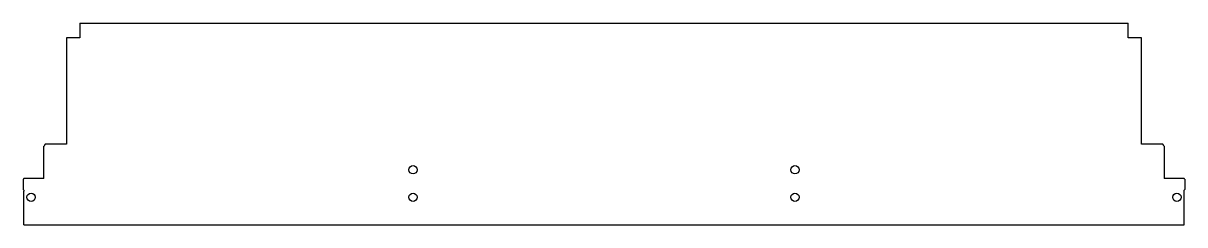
# Model space of a CAD drawing. Header units: millimetres. Extents: x -325 to 604, y 3 to 164.
import ezdxf

# ---------------------------------------------------------------- set-up
doc = ezdxf.new("R2010")
doc.units = ezdxf.units.MM

msp = doc.modelspace()

# ---------------------------------------------------------------- linework, layer by layer
at = {"color": 7, "linetype": 'Continuous', "lineweight": 25}
for p, q in [((-279.3, 164.44), (-279.3, 152.63)), ((-279.3, 164.44), (558.7, 164.44)), ((558.7, 152.63), (558.7, 164.44)), ((-290.1, 152.63), (-290.1, 67.79)), ((-279.3, 152.63), (-290.1, 152.63)), ((569.5, 152.63), (558.7, 152.63)), ((569.5, 67.79), (569.5, 152.63)), ((-308.1, 40.21), (-308.1, 66.07)), ((-290.1, 67.79), (-307.1, 67.79)), ((586.5, 67.79), (569.5, 67.79)), ((587.5, 66.07), (587.5, 40.21)), ((-324.6, 39.73), (-324.6, 31.54)), ((-308.1, 40.21), (-324.1, 40.21)), ((603.5, 40.21), (587.5, 40.21)), ((604, 39.73), (604, 31.54)), ((-324.1, 3.3), (-324.1, 30.1)), ((603.5, 3.3), (603.5, 30.1)), ((-324.1, 3.3), (603.5, 3.3))]:
    msp.add_line(p, q, dxfattribs=at)
for centre in [(-12.97, 47.28), (292.37, 47.28), (-318.3, 25.3), (-12.97, 25.3), (292.37, 25.3), (597.7, 25.3)]:
    msp.add_circle(centre, 3.3, dxfattribs=at)
for points, knots in [([(-307.1, 67.79), (-307.14, 67.71), (-307.21, 67.56), (-307.35, 67.32), (-307.5, 67.05), (-307.68, 66.75), (-307.88, 66.42), (-308.02, 66.19), (-308.1, 66.07)], [0, 0, 0, 0, 0.119938, 0.258495, 0.415739, 0.591717, 0.786463, 1, 1, 1, 1]), ([(587.5, 66.07), (587.36, 66.29), (587.13, 66.66), (586.85, 67.14), (586.65, 67.49), (586.55, 67.69), (586.5, 67.79)], [0, 0, 0, 0, 0.390226, 0.666669, 0.832466, 1, 1, 1, 1]), ([(-324.1, 40.21), (-324.18, 40.13), (-324.34, 39.97), (-324.51, 39.81), (-324.6, 39.73)], [0, 0, 0, 0, 0.476798, 1, 1, 1, 1]), ([(604, 39.73), (603.91, 39.81), (603.74, 39.96), (603.58, 40.13), (603.5, 40.21)], [0, 0, 0, 0, 0.5027943, 1, 1, 1, 1]), ([(-324.6, 31.54), (-324.56, 31.48), (-324.49, 31.37), (-324.39, 31.19), (-324.31, 31.02), (-324.23, 30.83), (-324.16, 30.61), (-324.11, 30.36), (-324.1, 30.19), (-324.1, 30.1)], [0, 0, 0, 0, 0.137463, 0.266383, 0.38713, 0.500153, 0.666496, 0.8324, 1, 1, 1, 1]), ([(603.5, 30.1), (603.5, 30.15), (603.5, 30.25), (603.52, 30.41), (603.55, 30.56), (603.59, 30.71), (603.66, 30.92), (603.79, 31.21), (603.93, 31.42), (604, 31.54)], [0, 0, 0, 0, 0.099598, 0.198924, 0.298461, 0.398688, 0.500078, 0.734351, 1, 1, 1, 1])]:
    msp.add_open_spline(points, degree=3, knots=knots, dxfattribs=at)

doc.saveas('drawing.dxf')
